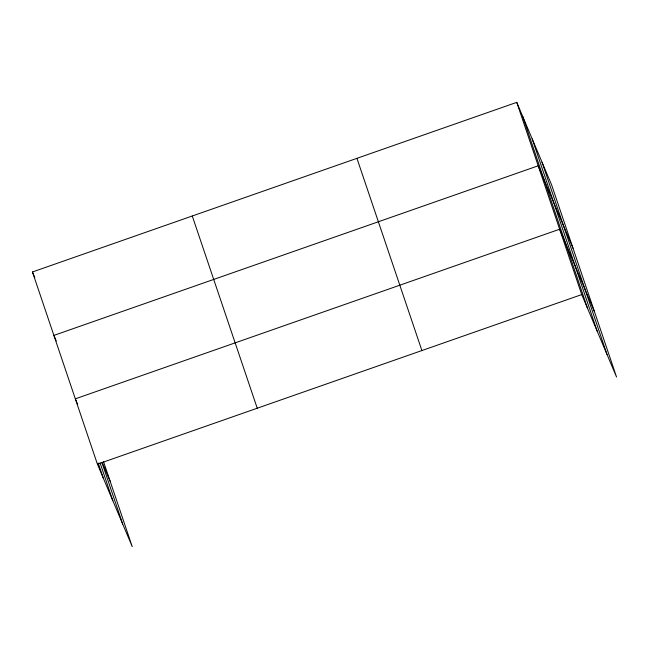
<?xml version="1.0" encoding="UTF-8"?>
<svg xmlns="http://www.w3.org/2000/svg" width="649" height="649" viewBox="0 0 649 649"><rect width="100%" height="100%" fill="white"/><g stroke="black" fill="none" stroke-linecap="round" stroke-linejoin="round"><path stroke-width="0.97" d="M103.434 461.407L132.242 546.645L97.415 464.189L32.45 271.972L516.758 102.355L551.585 184.811L616.55 377.028L581.723 294.581L516.758 102.355M97.415 464.189L581.723 294.581M573.026 248.243L538.199 165.795L53.891 335.403L56.244 340.985M594.46 311.674L559.633 229.227L75.325 398.835L77.685 404.416M32.45 271.972L34.811 277.553M102.136 462.299L110.152 481.29M542.037 162.209L607.002 354.427M532.204 138.918L597.169 331.136M522.656 116.317L587.621 308.535M356.934 158.332L421.899 350.549M192.274 216.003L257.239 408.221M101.885 462.469L122.693 524.035M100.051 462.867L112.853 500.752M98.186 462.997L103.313 478.151"/></g></svg>
